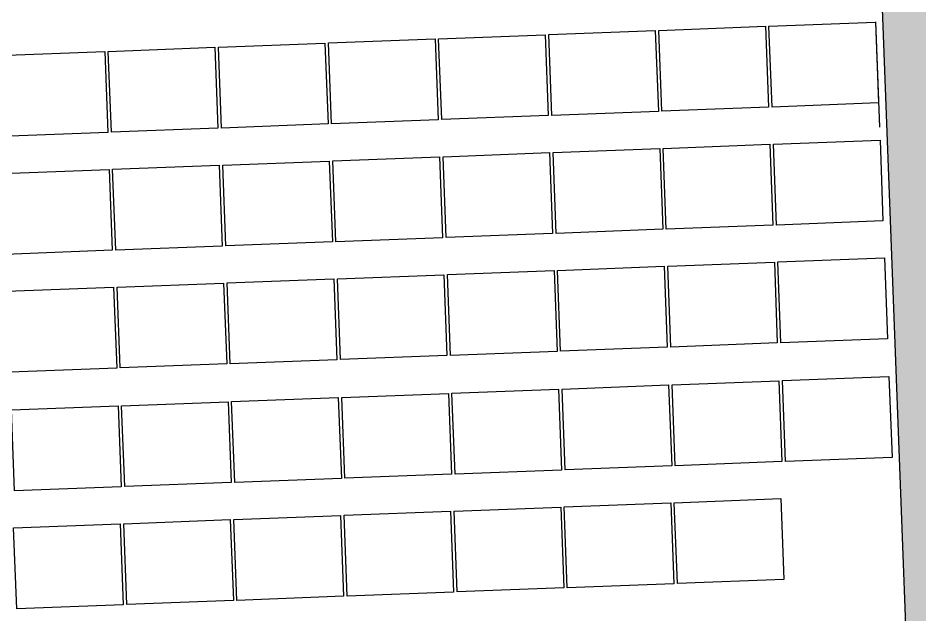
# Model space of a CAD drawing. Header units: metres. Extents: x 1956498 to 1957612, y 2277909 to 2278547.
# Drawn here: x 1956561.6 to 1956625.4, y 2278215.2 to 2278257.4 of the extents above; entities that cross this region are included whole.
import ezdxf

# ---------------------------------------------------------------- set-up
doc = ezdxf.new("R2010")
doc.units = ezdxf.units.M
doc.layers.add('PVcase AlignmentLine', color=130, linetype='Continuous', plot=False)
doc.layers.add('PVcase PV Modules (full frames)', color=142, linetype='Continuous')
doc.layers.add('UBS-100-Circulation intérieure lourde', color=252, linetype='Continuous')

# ---------------------------------------------------------------- blocks, each defined once
blk = doc.blocks.new('3P6@20DEG F FX ID1 PVBlock')
at = {"color": 0, "transparency": 33554687}
blk.add_polyline3d([(0, 0, 2.084), (7.54, 0.287, 2.084), (7.757, -5.433, 0), (0.218, -5.72, 0)], close=True, dxfattribs=at)

msp = doc.modelspace()

# ---------------------------------------------------------------- hatches: boundary and pattern name
at = {"layer": 'UBS-100-Circulation intérieure lourde', "transparency": 33554687}
h = msp.add_hatch(color=256, dxfattribs=at)
h.dxf.hatch_style = 1
edge = h.paths.add_edge_path()
edge.add_line((1956634.341, 2278056.888), (1956625.347, 2278294.044))
edge.add_line((1956625.347, 2278294.044), (1956624.541, 2278315.227))
edge.add_arc((1956635.533, 2278315.644), 11, 134.37954, 182.17296, ccw=False)
edge.add_line((1956627.84, 2278323.506), (1956625.042, 2278326.365))
edge.add_line((1956625.042, 2278326.365), (1956619.73, 2278321.166))
edge.add_line((1956619.73, 2278321.166), (1956601.554, 2278307.264))
edge.add_line((1956601.554, 2278307.264), (1956603.991, 2278304.079))
edge.add_arc((1956610.295, 2278295.064), 11, 2.10902, 124.9682, ccw=False)
edge.add_line((1956621.288, 2278295.469), (1956625.185, 2278192.595))
edge.add_line((1956625.185, 2278192.595), (1956619.739, 2278192.389))
edge.add_line((1956619.739, 2278192.389), (1956620.194, 2278180.397))
edge.add_line((1956620.194, 2278180.397), (1956625.64, 2278180.604))
edge.add_line((1956625.64, 2278180.604), (1956630.313, 2278057.559))
edge.add_line((1956630.313, 2278057.559), (1956622.621, 2278058.84))
edge.add_arc((1956620.148, 2278044.072), 14.973, 80.49186, 131.75455)
edge.add_arc((1956601.909, 2278062.633), 11.089, 260.40806, 318.20505, ccw=False)
edge.add_line((1956600.061, 2278051.699), (1956599.404, 2278047.753))
edge.add_line((1956599.404, 2278047.753), (1956666.617, 2278036.559))
edge.add_line((1956666.617, 2278036.559), (1956667.274, 2278040.505))
edge.add_arc((1956669.156, 2278051.532), 11.186, 203.03706, 260.31524, ccw=False)
edge.add_arc((1956645.804, 2278039.772), 15, 29.4824, 80.62893)
edge.add_line((1956648.246, 2278054.572), (1956634.341, 2278056.888))

# ---------------------------------------------------------------- linework, layer by layer
at = {"layer": 'PVcase AlignmentLine', "transparency": 33554687}
msp.add_lwpolyline([(1956622.239, 2278257.115), (1956622.522, 2278249.667)], dxfattribs=at)
msp.add_lwpolyline([(1956622.239, 2278257.115), (1956622.522, 2278249.667)], dxfattribs=at)
at = {"layer": 'UBS-100-Circulation intérieure lourde', "transparency": 33554687}
msp.add_lwpolyline([(1956603.991, 2278304.079, -0.594106), (1956621.288, 2278295.469), (1956625.185, 2278192.595), (1956619.739, 2278192.389), (1956620.194, 2278180.397), (1956625.64, 2278180.604), (1956630.313, 2278057.559), (1956622.621, 2278058.84, 0.227482), (1956610.177, 2278055.242, -0.257673), (1956600.061, 2278051.699), (1956667.274, 2278040.505, -0.25526), (1956658.861, 2278047.154, 0.226949), (1956648.246, 2278054.572), (1956634.341, 2278056.888), (1956625.347, 2278294.044), (1956624.541, 2278315.227, -0.211615), (1956627.84, 2278323.506), (1956622.402, 2278318.174)], format="xyb", close=True, dxfattribs=at)

# ---------------------------------------------------------------- block references
at = {"layer": 'PVcase PV Modules (full frames)', "color": 144, "true_color": 0x007ca5, "transparency": 33554687, "extrusion": (-0.00175, -6.66335e-05, 0.999998), "rotation": 359.9999966585492}
for p in [(1956604.994, 2278256.325, -2958.306), (1956597.205, 2278256.028, -2958.306)]:
    msp.add_blockref('3P6@20DEG F FX ID1 PVBlock', p, dxfattribs=at)
at = {"layer": 'PVcase PV Modules (full frames)', "color": 144, "true_color": 0x007ca5, "transparency": 33554687, "extrusion": (0.000193826, 7.37828e-06, 1), "rotation": 359.9999999590307}
msp.add_blockref('3P6@20DEG F FX ID1 PVBlock', (1956614.542, 2278256.806, 1014.509), dxfattribs=at)
at = {"layer": 'PVcase PV Modules (full frames)', "color": 144, "true_color": 0x007ca5, "transparency": 33554687, "extrusion": (0.000445689, 1.69658e-05, 1), "rotation": 359.9999997833792}
msp.add_blockref('3P6@20DEG F FX ID1 PVBlock', (1956590.856, 2278255.898, 1529.116), dxfattribs=at)
at = {"layer": 'PVcase PV Modules (full frames)', "color": 144, "true_color": 0x007ca5, "transparency": 33554687, "extrusion": (0.000239005, 9.09809e-06, 1), "rotation": 359.9999999377056}
msp.add_blockref('3P6@20DEG F FX ID1 PVBlock', (1956575.542, 2278255.32, 1106.804), dxfattribs=at)
at = {"layer": 'PVcase PV Modules (full frames)', "color": 144, "true_color": 0x007ca5, "transparency": 33554687, "extrusion": (0.001395, 5.30938e-05, 0.999999), "rotation": 359.9999978785309}
msp.add_blockref('3P6@20DEG F FX ID1 PVBlock', (1956580.769, 2278255.446, 3468.373), dxfattribs=at)
at = {"layer": 'PVcase PV Modules (full frames)', "color": 144, "true_color": 0x007ca5, "transparency": 33554687, "extrusion": (-0.001626, -6.18895e-05, 0.999999), "rotation": 359.9999971174063}
msp.add_blockref('3P6@20DEG F FX ID1 PVBlock', (1956558.586, 2278254.574, -2703.596), dxfattribs=at)
at = {"layer": 'PVcase PV Modules (full frames)', "color": 144, "true_color": 0x007ca5, "transparency": 33554687, "extrusion": (-0.000755204, -2.8748e-05, 1), "rotation": 359.9999993780366}
msp.add_blockref('3P6@20DEG F FX ID1 PVBlock', (1956567.865, 2278255.008, -924.664), dxfattribs=at)
at = {"layer": 'PVcase PV Modules (full frames)', "color": 144, "true_color": 0x007ca5, "transparency": 33554687, "extrusion": (0.003859, 0.000146909, 0.999993), "rotation": 359.9999837576698}
msp.add_blockref('3P6@20DEG F FX ID1 PVBlock', (1956598.051, 2278247.244, 8503.941), dxfattribs=at)
at = {"layer": 'PVcase PV Modules (full frames)', "color": 144, "true_color": 0x007ca5, "transparency": 33554687, "extrusion": (0.00249, 9.47668e-05, 0.999997), "rotation": 359.9999932413188}
msp.add_blockref('3P6@20DEG F FX ID1 PVBlock', (1956584.03, 2278247.049, 5705.013), dxfattribs=at)
at = {"layer": 'PVcase PV Modules (full frames)', "color": 144, "true_color": 0x007ca5, "transparency": 33554687, "extrusion": (-0.000969056, -3.68886e-05, 1), "rotation": 359.9999989759198}
msp.add_blockref('3P6@20DEG F FX ID1 PVBlock', (1956599.109, 2278247.827, -1361.942), dxfattribs=at)
at = {"layer": 'PVcase PV Modules (full frames)', "color": 144, "true_color": 0x007ca5, "transparency": 33554687, "extrusion": (0.002359, 8.97995e-05, 0.999997), "rotation": 359.9999939312692}
msp.add_blockref('3P6@20DEG F FX ID1 PVBlock', (1956600.316, 2278247.693, 5438.41), dxfattribs=at)
at = {"layer": 'PVcase PV Modules (full frames)', "color": 144, "true_color": 0x007ca5, "transparency": 33554687, "extrusion": (-0.000701017, -2.66853e-05, 1), "rotation": 359.9999994640885}
msp.add_blockref('3P6@20DEG F FX ID1 PVBlock', (1956576.006, 2278246.965, -814.204), dxfattribs=at)
at = {"layer": 'PVcase PV Modules (full frames)', "color": 144, "true_color": 0x007ca5, "transparency": 33554687, "extrusion": (0.00212, 8.06849e-05, 0.999998), "rotation": 359.9999951006944}
msp.add_blockref('3P6@20DEG F FX ID1 PVBlock', (1956578.138, 2278246.891, 4949.136), dxfattribs=at)
at = {"layer": 'PVcase PV Modules (full frames)', "color": 144, "true_color": 0x007ca5, "transparency": 33554687, "extrusion": (-0.001388, -5.2838e-05, 0.999999), "rotation": 359.999997898919}
for p in [(1956559.448, 2278246.279, -2218.008), (1956567.237, 2278246.576, -2218.008)]:
    msp.add_blockref('3P6@20DEG F FX ID1 PVBlock', p, dxfattribs=at)
at = {"layer": 'PVcase PV Modules (full frames)', "color": 144, "true_color": 0x007ca5, "transparency": 33554687, "extrusion": (0.00192, 7.30945e-05, 0.999998), "rotation": 359.9999959791422}
msp.add_blockref('3P6@20DEG F FX ID1 PVBlock', (1956610.534, 2278239.808, 4541.376), dxfattribs=at)
at = {"layer": 'PVcase PV Modules (full frames)', "color": 144, "true_color": 0x007ca5, "transparency": 33554687, "extrusion": (0.002333, 8.88122e-05, 0.999997), "rotation": 359.9999940639808}
msp.add_blockref('3P6@20DEG F FX ID1 PVBlock', (1956592.973, 2278239.072, 5385.108), dxfattribs=at)
at = {"layer": 'PVcase PV Modules (full frames)', "color": 144, "true_color": 0x007ca5, "transparency": 33554687, "extrusion": (0.006456, 0.000245762, 0.999979), "rotation": 359.999954544812}
msp.add_blockref('3P6@20DEG F FX ID1 PVBlock', (1956562.762, 2278236.512, 13809.834), dxfattribs=at)
at = {"layer": 'PVcase PV Modules (full frames)', "color": 144, "true_color": 0x007ca5, "transparency": 33554687, "extrusion": (-0.002634, -0.00010027, 0.999997), "rotation": 359.9999924334865}
msp.add_blockref('3P6@20DEG F FX ID1 PVBlock', (1956571.211, 2278238.185, -4764.336), dxfattribs=at)
at = {"layer": 'PVcase PV Modules (full frames)', "color": 144, "true_color": 0x007ca5, "transparency": 33554687, "extrusion": (0.002362, 8.99229e-05, 0.999997), "rotation": 359.9999939145853}
for p in [(1956577.242, 2278238.467, 5444.725), (1956585.031, 2278238.764, 5444.725), (1956577.558, 2278230.073, 5444.421)]:
    msp.add_blockref('3P6@20DEG F FX ID1 PVBlock', p, dxfattribs=at)
at = {"layer": 'PVcase PV Modules (full frames)', "color": 144, "true_color": 0x007ca5, "transparency": 33554687, "extrusion": (-0.001691, -6.43609e-05, 0.999999), "rotation": 359.9999968825967}
for p in [(1956559.039, 2278237.88, -2836.812), (1956566.828, 2278238.177, -2836.812)]:
    msp.add_blockref('3P6@20DEG F FX ID1 PVBlock', p, dxfattribs=at)
at = {"layer": 'PVcase PV Modules (full frames)', "color": 144, "true_color": 0x007ca5, "transparency": 33554687, "extrusion": (-0.000401638, -1.5289e-05, 1), "rotation": 359.9999998240842}
msp.add_blockref('3P6@20DEG F FX ID1 PVBlock', (1956615.74, 2278231.737, -203.152), dxfattribs=at)
at = {"layer": 'PVcase PV Modules (full frames)', "color": 144, "true_color": 0x007ca5, "transparency": 33554687, "extrusion": (0.000795406, 3.02784e-05, 1), "rotation": 359.9999993100556}
for p in [(1956598.948, 2278231.079, 2242.855), (1956599.1, 2278222.739, 2242.565), (1956591.311, 2278222.442, 2242.565)]:
    msp.add_blockref('3P6@20DEG F FX ID1 PVBlock', p, dxfattribs=at)
at = {"layer": 'PVcase PV Modules (full frames)', "color": 144, "true_color": 0x007ca5, "transparency": 33554687, "extrusion": (0.005792, 0.000220496, 0.999983), "rotation": 359.9999634107211}
msp.add_blockref('3P6@20DEG F FX ID1 PVBlock', (1956571.446, 2278228.752, 12453.322), dxfattribs=at)
at = {"layer": 'PVcase PV Modules (full frames)', "color": 144, "true_color": 0x007ca5, "transparency": 33554687, "extrusion": (0.000844051, 3.21301e-05, 1), "rotation": 359.9999992230843}
msp.add_blockref('3P6@20DEG F FX ID1 PVBlock', (1956591.05, 2278230.776, 2342.252), dxfattribs=at)
at = {"layer": 'PVcase PV Modules (full frames)', "color": 144, "true_color": 0x007ca5, "transparency": 33554687, "extrusion": (-0.00281, -0.000106956, 0.999996), "rotation": 359.9999913908774}
msp.add_blockref('3P6@20DEG F FX ID1 PVBlock', (1956562.909, 2278229.425, -5123.495), dxfattribs=at)
at = {"layer": 'PVcase PV Modules (full frames)', "color": 144, "true_color": 0x007ca5, "transparency": 33554687, "extrusion": (-0.003096, -0.000117847, 0.999995), "rotation": 359.9999895483109}
msp.add_blockref('3P6@20DEG F FX ID1 PVBlock', (1956569.223, 2278229.6, -5708.096), dxfattribs=at)
at = {"layer": 'PVcase PV Modules (full frames)', "color": 144, "true_color": 0x007ca5, "transparency": 33554687, "extrusion": (-0.002861, -0.000108894, 0.999996), "rotation": 359.9999910760013}
msp.add_blockref('3P6@20DEG F FX ID1 PVBlock', (1956554.869, 2278229.108, -5227.54), dxfattribs=at)
at = {"layer": 'PVcase PV Modules (full frames)', "color": 144, "true_color": 0x007ca5, "transparency": 33554687, "extrusion": (0.000582306, 2.21664e-05, 1), "rotation": 359.999999630224}
msp.add_blockref('3P6@20DEG F FX ID1 PVBlock', (1956607.309, 2278223.063, 1807.131), dxfattribs=at)
at = {"layer": 'PVcase PV Modules (full frames)', "color": 144, "true_color": 0x007ca5, "transparency": 33554687, "extrusion": (0.000850367, 3.23705e-05, 1), "rotation": 359.9999992114136}
msp.add_blockref('3P6@20DEG F FX ID1 PVBlock', (1956583.399, 2278222.138, 2354.868), dxfattribs=at)
at = {"layer": 'PVcase PV Modules (full frames)', "color": 144, "true_color": 0x007ca5, "transparency": 33554687, "extrusion": (-0.003705, -0.000141021, 0.999993), "rotation": 359.9999850334941}
msp.add_blockref('3P6@20DEG F FX ID1 PVBlock', (1956557.913, 2278220.662, -6952.333), dxfattribs=at)
at = {"layer": 'PVcase PV Modules (full frames)', "color": 144, "true_color": 0x007ca5, "transparency": 33554687, "extrusion": (-0.00285, -0.000108509, 0.999996), "rotation": 359.9999911390828}
msp.add_blockref('3P6@20DEG F FX ID1 PVBlock', (1956570.653, 2278221.365, -5207.144), dxfattribs=at)
at = {"layer": 'PVcase PV Modules (full frames)', "color": 144, "true_color": 0x007ca5, "transparency": 33554687, "extrusion": (-0.0021, -7.99222e-05, 0.999998), "rotation": 359.999995192883}
msp.add_blockref('3P6@20DEG F FX ID1 PVBlock', (1956558.244, 2278221.037, -3672.721), dxfattribs=at)

doc.saveas('drawing.dxf')
